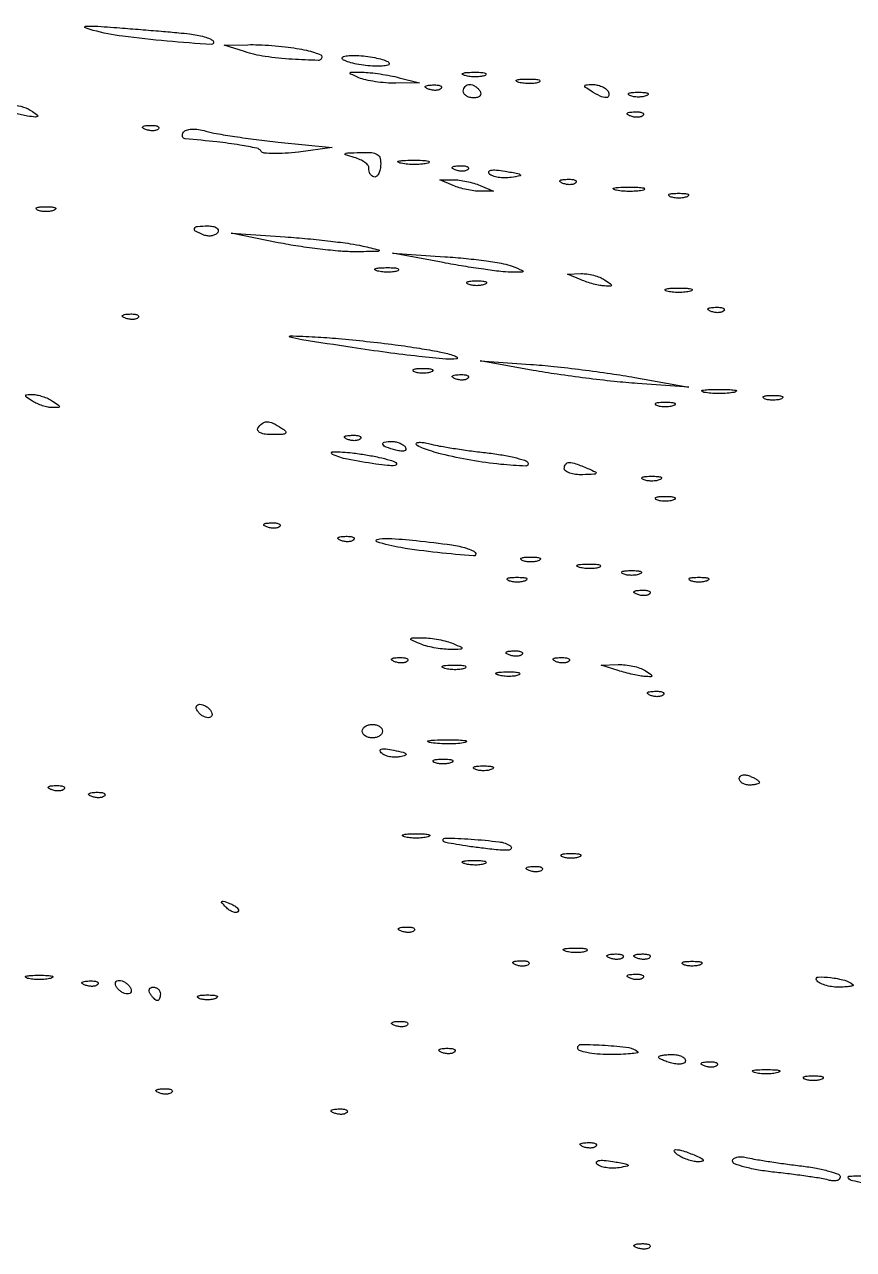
# Model space of a CAD drawing. Extents: x 0 to 1897, y 0 to 3427.
# Drawn here: x 138.8 to 262, y 2595.1 to 2776.9 of the extents above; entities that cross this region are included whole.
import ezdxf

# ---------------------------------------------------------------- set-up
doc = ezdxf.new("R2010")
doc.units = 0
doc.header["$MEASUREMENT"] = 0

msp = doc.modelspace()

# ---------------------------------------------------------------- linework, layer by layer
msp.add_lwpolyline([(0, 3044.890418), (0, 2693.945209, 0.000071), (0.033176, 2460.079717, 0.001354)], format="xyb")
for points in [[(163.32204, 2775.508101, -0.020845), (164.452122, 2775.332459, -0.02378), (165.514257, 2775.068677, -0.023869), (166.384034, 2774.762269, -0.109293), (166.82204, 2774.459932, -0.679151), (166.565345, 2773.92067, -0.005277), (159.993774, 2774.429162, -0.010785), (153.41952, 2775.150906, -0.032547), (149, 2776.028328, -0.036569), (147.856603, 2776.425293, -0.777257), (147.890268, 2776.636712, -0.038849), (149.269685, 2776.655737, -0.002937), (153, 2776.395155, -0.001246), (156.078338, 2776.154224, -0.001282), (159.125849, 2775.900198, -0.001238), (161.766893, 2775.666641, -0.005457)], [(179.25, 2773.358152, -0.015076), (180.687337, 2773.07582, -0.023736), (181.898712, 2772.738515, -0.020259), (182.819511, 2772.392402, -0.300928), (183.000933, 2772.119158, -0.420861), (182.439717, 2771.568851, -0.010988), (178.570932, 2771.735735, -0.020061), (174.570722, 2772.15812, -0.041071), (171.5, 2772.868737), (168.5, 2773.828095), (172, 2773.903042, -0.015516), (173.610436, 2773.887549, -0.008592), (175.573438, 2773.773896, -0.008561), (177.559953, 2773.590344, -0.013639)], [(193, 2771.091395, -0.353706), (192.801461, 2770.845851, -0.032697), (191.971875, 2770.724256, -0.030781), (190.841889, 2770.703209, -0.018327), (189.5, 2770.810207, -0.018272), (188.158637, 2771.016719, -0.028707), (187.028125, 2771.301411, -0.028019), (186.189923, 2771.617025, -0.296959), (186, 2771.908605, -0.353706), (186.198539, 2772.154149, -0.032697), (187.028125, 2772.275744, -0.030781), (188.158111, 2772.296791, -0.018327), (189.5, 2772.189793, -0.018272), (190.841363, 2771.983281, -0.028707), (191.971875, 2771.698589, -0.028019), (192.810077, 2771.382975, -0.296959)], [(194.5, 2769), (197.5, 2768.23663), (194, 2768.1886, -0.021876), (192.513335, 2768.233248, -0.018178), (190.940625, 2768.407137, -0.01856), (189.51031, 2768.672713, -0.046322), (188.5, 2769, -0.005139), (187.271056, 2769.543127, -0.451572), (187.218789, 2769.71448, -0.261832), (187.428963, 2769.831043, -0.003353), (189, 2769.8114, -0.021233), (190.171747, 2769.739047, -0.010586), (191.646875, 2769.553239, -0.010488), (193.168978, 2769.295959, -0.015188)], [(207.269032, 2769.344063, -0.06278), (206.671085, 2769.185595, -0.030339), (205.880008, 2769.127736, -0.029507), (205.036634, 2769.167106, -0.037336), (204.269032, 2769.307009, -0.087174), (203.883358, 2769.48334, -0.597527), (203.900903, 2769.643467, -0.080377), (204.431793, 2769.764444, -0.012823), (205.5, 2769.805051, -0.014395), (206.580113, 2769.787295, -0.052471), (207.257153, 2769.684921, -0.333666), (207.386009, 2769.52287, -0.31318)], [(200.729167, 2767.395833, -0.126455), (200.402231, 2767.202593, -0.060344), (199.916927, 2767.123424, -0.05415), (199.359369, 2767.160852, -0.051402), (198.8125, 2767.316886, -0.054073), (198.395823, 2767.538436, -0.470617), (198.37858, 2767.720685, -0.168741), (198.670344, 2767.862007, -0.018894), (199.416667, 2767.921053, -0.028489), (200.112848, 2767.910055, -0.077125), (200.592839, 2767.799335, -0.208169), (200.77538, 2767.614691, -0.296942)], [(206.5, 2767, -0.139169), (206.607943, 2766.620352, -0.191142), (206.478525, 2766.29375, -0.138808), (206.110654, 2766.073267, -0.066118), (205.559017, 2766, -0.062283), (204.962904, 2766.074545, -0.080552), (204.457961, 2766.29375, -0.097988), (204.120018, 2766.618621, -0.153634), (204, 2767, -0.092995), (204.071618, 2767.381732, -0.096318), (204.276414, 2767.70625, -0.099231), (204.581949, 2767.923444, -0.105429), (204.940983, 2768, -0.089642), (205.346558, 2767.926698, -0.053229), (205.7871, 2767.70625, -0.051032), (206.193797, 2767.382515, -0.06081)], [(215.269032, 2768.344063, -0.06278), (214.671085, 2768.185595, -0.030339), (213.880008, 2768.127736, -0.029507), (213.036634, 2768.167106, -0.037336), (212.269032, 2768.307009, -0.087174), (211.883358, 2768.48334, -0.597527), (211.900903, 2768.643467, -0.080377), (212.431793, 2768.764444, -0.012823), (213.5, 2768.805051, -0.014395), (214.580113, 2768.787295, -0.052471), (215.257153, 2768.684921, -0.333666), (215.386009, 2768.52287, -0.31318)], [(225.5, 2767, -0.175918), (225.633474, 2766.359022, -0.372932), (225.277708, 2766.050802, -0.110887), (224.319161, 2766.266028, -0.03301), (223, 2767, -0.010223), (222.157251, 2767.569384, -0.295079), (222.064256, 2767.800669, -0.343021), (222.238528, 2767.953006, -0.012098), (223.190983, 2767.984687, -0.053738), (223.883651, 2767.916365, -0.049393), (224.566787, 2767.701752, -0.052761), (225.140373, 2767.382022, -0.101161)], [(231.25, 2766.337719, -0.057986), (230.679992, 2766.181385, -0.037979), (230, 2766.12966, -0.037979), (229.320008, 2766.181385, -0.057986), (228.75, 2766.337719, -0.174857), (228.540618, 2766.525001, -0.447206), (228.601562, 2766.693942, -0.078554), (229.10856, 2766.810911, -0.017491), (230, 2766.842105, -0.017491), (230.89144, 2766.810911, -0.078554), (231.398438, 2766.693942, -0.447206), (231.459382, 2766.525001, -0.174857)], [(140, 2763.981889, -0.016395), (140.735501, 2763.462349, -0.4653), (140.746186, 2763.257098, -0.217883), (140.45475, 2763.159634, -0.00808), (139.27577, 2763.304765, -0.023666), (138.37349, 2763.474519, -0.024472), (137.501504, 2763.727362, -0.025124), (136.771931, 2764.019942, -0.088673), (136.359103, 2764.307564, -0.472113), (136.40418, 2764.771865, -0.171926), (137.144671, 2764.961978, -0.059808), (138.648068, 2764.643607, -0.063597)], [(230.729167, 2763.395833, -0.126455), (230.402231, 2763.202593, -0.060344), (229.916927, 2763.123424, -0.05415), (229.359369, 2763.160852, -0.051402), (228.8125, 2763.316886, -0.054073), (228.395823, 2763.538436, -0.470617), (228.37858, 2763.720685, -0.168741), (228.670344, 2763.862007, -0.018894), (229.416667, 2763.921053, -0.028489), (230.112848, 2763.910055, -0.077125), (230.592839, 2763.799335, -0.208169), (230.77538, 2763.614691, -0.296942)], [(158.729167, 2761.395833, -0.126455), (158.402231, 2761.202593, -0.060344), (157.916927, 2761.123424, -0.05415), (157.359369, 2761.160852, -0.051402), (156.8125, 2761.316886, -0.054073), (156.395823, 2761.538436, -0.470617), (156.37858, 2761.720685, -0.168741), (156.670344, 2761.862007, -0.018894), (157.416667, 2761.921053, -0.028489), (158.112848, 2761.910055, -0.077125), (158.592839, 2761.799335, -0.208169), (158.77538, 2761.614691, -0.296942)], [(176.503056, 2759.451959), (184.5, 2758.622662), (179.5, 2757.969957, -0.015042), (177.547719, 2757.774616, -0.021975), (175.820559, 2757.730216, -0.018528), (174.438973, 2757.806686, -0.225787), (173.995521, 2758.070381, 0.195154), (173.314915, 2758.531164, 0.011668), (170.8306, 2758.999515, 0.013612), (167.40774, 2759.467142, 0.005418), (162.690983, 2759.929533, -0.143364), (162.430044, 2760.031243, -0.17201), (162.287787, 2760.251409, -0.12898), (162.295221, 2760.566689, -0.06847), (162.454468, 2760.926327, -0.189273), (162.865553, 2761.234384, -0.056697), (163.653087, 2761.358009, -0.047122), (164.65975, 2761.305877, -0.033359), (165.766541, 2761.066955, 0.026846), (167.313436, 2760.711897, 0.00566), (170.050465, 2760.268449, 0.005915), (173.240533, 2759.827119, 0.005578)], [(191.724136, 2755.987905, -0.042193), (191.603469, 2755.237901, -0.071891), (191.36409, 2754.651197, -0.107801), (191.051063, 2754.312274, -0.23733), (190.711285, 2754.262905, -0.100483), (190.392481, 2754.446307, -0.081603), (190.14237, 2754.752072, -0.079244), (189.997787, 2755.130887, -0.085972), (189.984017, 2755.525, 0.203108), (189.870274, 2755.94551, 0.066124), (189.400393, 2756.404625, 0.053388), (188.683129, 2756.82979, 0.038487), (187.809017, 2757.15032, -0.007168), (186.505675, 2757.537649, -0.589927), (186.471817, 2757.70329, -0.167395), (186.793768, 2757.829926, -0.002945), (188.687851, 2757.90032, -0.02384), (190.361686, 2757.872846, -0.125147), (191.230079, 2757.591722, -0.197951), (191.646741, 2757.005442, -0.075694)], [(198.761659, 2756.31292, -0.041951), (197.934218, 2756.169017, -0.020826), (196.869594, 2756.119272, -0.020511), (195.754739, 2756.159391, -0.028254), (194.761659, 2756.292739, -0.082665), (194.319562, 2756.45659, -0.67161), (194.339362, 2756.605813, -0.053901), (195.071102, 2756.715166, -0.008901), (196.5, 2756.747817, -0.009782), (197.938425, 2756.726931, -0.038992), (198.814362, 2756.62839, -0.417468), (198.916221, 2756.476221, -0.285845)], [(204.729167, 2755.395833, -0.126455), (204.402231, 2755.202593, -0.060344), (203.916927, 2755.123424, -0.05415), (203.359369, 2755.160852, -0.051402), (202.8125, 2755.316886, -0.054073), (202.395823, 2755.538436, -0.470617), (202.37858, 2755.720685, -0.168741), (202.670344, 2755.862007, -0.018894), (203.416667, 2755.921053, -0.028489), (204.112848, 2755.910055, -0.077125), (204.592839, 2755.799335, -0.208169), (204.77538, 2755.614691, -0.296942)], [(211.134665, 2754.202755, -0.039733), (210.161929, 2754.128094, -0.040388), (209.195048, 2754.209069, -0.043618), (208.370767, 2754.420833, -0.112154), (207.853246, 2754.746754, -0.318785), (207.800895, 2755.055065, -0.246244), (208.082665, 2755.264379, -0.063014), (208.9135, 2755.28945, -0.01715), (210.218582, 2755.118838, -0.003467), (212.115594, 2754.790816, -0.152988), (212.468599, 2754.60624, -0.599836), (212.414946, 2754.429798, -0.009743)], [(206.5, 2753), (208.5, 2752.140571), (206.5, 2752.140571, -0.0338), (205.589579, 2752.202185, -0.019125), (204.5, 2752.393028, -0.019025), (203.411309, 2752.670652, -0.02954), (202.5, 2753), (200.5, 2753.859429), (202.5, 2753.859429, -0.0338), (203.410421, 2753.797815, -0.019125), (204.5, 2753.606972, -0.019025), (205.588691, 2753.329348, -0.02954)], [(220.729167, 2753.395833, -0.126455), (220.402231, 2753.202593, -0.060344), (219.916927, 2753.123424, -0.05415), (219.359369, 2753.160852, -0.051402), (218.8125, 2753.316886, -0.054073), (218.395823, 2753.538436, -0.470617), (218.37858, 2753.720685, -0.168741), (218.670344, 2753.862007, -0.018894), (219.416667, 2753.921053, -0.028489), (220.112848, 2753.910055, -0.077125), (220.592839, 2753.799335, -0.208169), (220.77538, 2753.614691, -0.296942)], [(230.761659, 2752.31292, -0.041951), (229.934218, 2752.169017, -0.020826), (228.869594, 2752.119272, -0.020511), (227.754739, 2752.159391, -0.028254), (226.761659, 2752.292739, -0.082665), (226.319562, 2752.45659, -0.67161), (226.339362, 2752.605813, -0.053901), (227.071102, 2752.715166, -0.008901), (228.5, 2752.747817, -0.009782), (229.938425, 2752.726931, -0.038992), (230.814362, 2752.62839, -0.417468), (230.916221, 2752.476221, -0.285845)], [(237.25, 2751.337719, -0.057986), (236.679992, 2751.181385, -0.037979), (236, 2751.12966, -0.037979), (235.320008, 2751.181385, -0.057986), (234.75, 2751.337719, -0.174857), (234.540618, 2751.525001, -0.447206), (234.601562, 2751.693942, -0.078554), (235.10856, 2751.810911, -0.017491), (236, 2751.842105, -0.017491), (236.89144, 2751.810911, -0.078554), (237.398438, 2751.693942, -0.447206), (237.459382, 2751.525001, -0.174857)], [(143.25, 2749.337719, -0.057986), (142.679992, 2749.181385, -0.037979), (142, 2749.12966, -0.037979), (141.320008, 2749.181385, -0.057986), (140.75, 2749.337719, -0.174857), (140.540618, 2749.525001, -0.447206), (140.601562, 2749.693942, -0.078554), (141.10856, 2749.810911, -0.017491), (142, 2749.842105, -0.017491), (142.89144, 2749.810911, -0.078554), (143.398438, 2749.693942, -0.447206), (143.459382, 2749.525001, -0.174857)], [(167.526992, 2746.043674, -0.126981), (167.190464, 2745.720854, -0.081026), (166.678351, 2745.533742, -0.072258), (166.073335, 2745.506898, -0.066719), (165.467975, 2745.650663, -0.027681), (164.230543, 2746.205874, -0.395517), (164.082867, 2746.622791, -0.275668), (164.523001, 2746.936989, -0.020503), (166.059017, 2747, -0.045552), (166.806756, 2746.931736, -0.099152), (167.339579, 2746.719079, -0.177225), (167.57458, 2746.405148, -0.214542)], [(189.058464, 2744.015235, -0.001652), (191.468281, 2743.439291, -0.62218), (191.499007, 2743.301728, -0.167838), (191.210481, 2743.198092, -0.000793), (188, 2743.163814, -0.022517), (185.788682, 2743.243314, -0.008947), (182.765625, 2743.54314, -0.008834), (179.509725, 2743.983444, -0.010974), (176.5, 2744.512581), (169.5, 2745.902257), (177.558464, 2745.364002, -0.006354), (180.896084, 2745.098426, -0.00616), (184.260706, 2744.745772, -0.006098), (187.212362, 2744.363043, -0.022542)], [(211.283928, 2741.018611, -0.002378), (212.807348, 2740.397089, -0.391053), (212.877099, 2740.246251, -0.324526), (212.728689, 2740.137864, -0.00207), (211, 2740.139523, -0.028322), (209.585544, 2740.226947, -0.005413), (207.03125, 2740.558764, -0.005755), (204.054708, 2741.013246, -0.005267), (201, 2741.548819), (193.5, 2742.945364), (201.283928, 2742.427907, -0.008642), (204.426518, 2742.164369, -0.009765), (207.432299, 2741.800475, -0.009091), (209.970406, 2741.395594, -0.051606)], [(194.269032, 2740.344063, -0.06278), (193.671085, 2740.185595, -0.030339), (192.880008, 2740.127736, -0.029507), (192.036634, 2740.167106, -0.037336), (191.269032, 2740.307009, -0.087174), (190.883358, 2740.48334, -0.597527), (190.900903, 2740.643467, -0.080377), (191.431793, 2740.764444, -0.012823), (192.5, 2740.805051, -0.014395), (193.580113, 2740.787295, -0.052471), (194.257153, 2740.684921, -0.333666), (194.386009, 2740.52287, -0.31318)], [(207.25, 2738.337719, -0.057986), (206.679992, 2738.181385, -0.037979), (206, 2738.12966, -0.037979), (205.320008, 2738.181385, -0.057986), (204.75, 2738.337719, -0.174857), (204.540618, 2738.525001, -0.447206), (204.601562, 2738.693942, -0.078554), (205.10856, 2738.810911, -0.017491), (206, 2738.842105, -0.017491), (206.89144, 2738.810911, -0.078554), (207.398438, 2738.693942, -0.447206), (207.459382, 2738.525001, -0.174857)], [(225, 2739, -0.006504), (225.891247, 2738.407458, -0.247646), (226, 2738.20135, -0.411928), (225.87267, 2738.073021, -0.011111), (225, 2738.085598, -0.038039), (224.284166, 2738.166597, -0.016709), (223.353125, 2738.37688, -0.016424), (222.375582, 2738.666878, -0.021159), (221.5, 2739), (219.5, 2739.859429), (221.5, 2739.914402, -0.04208), (222.375422, 2739.864773, -0.028709), (223.353125, 2739.668473, -0.029001), (224.280859, 2739.367678, -0.050598)], [(237.75, 2737.310674, -0.039571), (236.952734, 2737.168469, -0.024357), (236, 2737.122029, -0.024357), (235.047266, 2737.168469, -0.039571), (234.25, 2737.310674, -0.161593), (233.99086, 2737.478988, -0.542911), (234.042187, 2737.633659, -0.052887), (234.748017, 2737.740287, -0.011065), (236, 2737.767997, -0.011065), (237.251983, 2737.740287, -0.052887), (237.957813, 2737.633659, -0.542911), (238.00914, 2737.478988, -0.161593)], [(242.729167, 2734.395833, -0.126455), (242.402231, 2734.202593, -0.060344), (241.916927, 2734.123424, -0.05415), (241.359369, 2734.160852, -0.051402), (240.8125, 2734.316886, -0.054073), (240.395823, 2734.538436, -0.470617), (240.37858, 2734.720685, -0.168741), (240.670344, 2734.862007, -0.018894), (241.416667, 2734.921053, -0.028489), (242.112848, 2734.910055, -0.077125), (242.592839, 2734.799335, -0.208169), (242.77538, 2734.614691, -0.296942)], [(155.729167, 2733.395833, -0.126455), (155.402231, 2733.202593, -0.060344), (154.916927, 2733.123424, -0.05415), (154.359369, 2733.160852, -0.051402), (153.8125, 2733.316886, -0.054073), (153.395823, 2733.538436, -0.470617), (153.37858, 2733.720685, -0.168741), (153.670344, 2733.862007, -0.018894), (154.416667, 2733.921053, -0.028489), (155.112848, 2733.910055, -0.077125), (155.592839, 2733.799335, -0.208169), (155.77538, 2733.614691, -0.296942)], [(197.5, 2728.833477, -0.007714), (200.415089, 2728.315628, -0.022088), (202.415625, 2727.835794, -0.098949), (203.070037, 2727.497733, -0.667409), (203, 2727.254466, -0.051012), (201.401279, 2727.236067, -0.004602), (197.415625, 2727.634488, -0.005941), (192.661218, 2728.211239, -0.004608), (187.5, 2728.948134, -0.000947), (180.037879, 2730.09828, -0.031198), (178.261377, 2730.490316, -0.882531), (178.29133, 2730.682097, -0.005729), (182, 2730.527145, -0.008947), (185.448273, 2730.281527, -0.004958), (189.646875, 2729.86484, -0.004943), (193.89247, 2729.358409, -0.007944)], [(199.25, 2725.337719, -0.057986), (198.679992, 2725.181385, -0.037979), (198, 2725.12966, -0.037979), (197.320008, 2725.181385, -0.057986), (196.75, 2725.337719, -0.174857), (196.540618, 2725.525001, -0.447206), (196.601562, 2725.693942, -0.078554), (197.10856, 2725.810911, -0.017491), (198, 2725.842105, -0.017491), (198.89144, 2725.810911, -0.078554), (199.398438, 2725.693942, -0.447206), (199.459382, 2725.525001, -0.174857)], [(229.5, 2724.494826), (237.5, 2723.063989), (229.896235, 2723.603611, -0.008632), (226.414907, 2723.911156, -0.004879), (222.206556, 2724.397834, -0.004869), (217.970993, 2724.971544, -0.007972), (214.396235, 2725.549583), (206.5, 2726.955933), (214, 2726.440798, -0.009064), (217.448225, 2726.141073, -0.005016), (221.646875, 2725.656676, -0.005), (225.892434, 2725.080483, -0.008023)], [(204.729167, 2724.395833, -0.126455), (204.402231, 2724.202593, -0.060344), (203.916927, 2724.123424, -0.05415), (203.359369, 2724.160852, -0.051402), (202.8125, 2724.316886, -0.054073), (202.395823, 2724.538436, -0.470617), (202.37858, 2724.720685, -0.168741), (202.670344, 2724.862007, -0.018894), (203.416667, 2724.921053, -0.028489), (204.112848, 2724.910055, -0.077125), (204.592839, 2724.799335, -0.208169), (204.77538, 2724.614691, -0.296942)], [(244.25, 2722.294267, -0.029693), (243.225293, 2722.159351, -0.017887), (242, 2722.115502, -0.017887), (240.774707, 2722.159351, -0.029693), (239.75, 2722.294267, -0.142433), (239.439977, 2722.453014, -0.611425), (239.482812, 2722.600334, -0.039503), (240.38851, 2722.701569, -0.008087), (242, 2722.727636, -0.008087), (243.61149, 2722.701569, -0.039503), (244.517188, 2722.600334, -0.611425), (244.560023, 2722.453014, -0.142433)], [(143, 2721, -0.007261), (143.886021, 2720.408994, -0.246842), (144, 2720.192188, -0.399741), (143.866753, 2720.052153, -0.012417), (143, 2720.030626, -0.050718), (142.317242, 2720.10006, -0.027466), (141.5, 2720.315379, -0.027073), (140.684006, 2720.628749, -0.038252), (140, 2721, -0.007261), (139.113979, 2721.591006, -0.246842), (139, 2721.807812, -0.399741), (139.133247, 2721.947847, -0.012417), (140, 2721.969374, -0.050718), (140.682758, 2721.89994, -0.027466), (141.5, 2721.684621, -0.027073), (142.315994, 2721.371251, -0.038252)], [(235.25, 2720.337719, -0.057986), (234.679992, 2720.181385, -0.037979), (234, 2720.12966, -0.037979), (233.320008, 2720.181385, -0.057986), (232.75, 2720.337719, -0.174857), (232.540618, 2720.525001, -0.447206), (232.601562, 2720.693942, -0.078554), (233.10856, 2720.810911, -0.017491), (234, 2720.842105, -0.017491), (234.89144, 2720.810911, -0.078554), (235.398438, 2720.693942, -0.447206), (235.459382, 2720.525001, -0.174857)], [(251.25, 2721.337719, -0.057986), (250.679992, 2721.181385, -0.037979), (250, 2721.12966, -0.037979), (249.320008, 2721.181385, -0.057986), (248.75, 2721.337719, -0.174857), (248.540618, 2721.525001, -0.447206), (248.601562, 2721.693942, -0.078554), (249.10856, 2721.810911, -0.017491), (250, 2721.842105, -0.017491), (250.89144, 2721.810911, -0.078554), (251.398438, 2721.693942, -0.447206), (251.459382, 2721.525001, -0.174857)], [(177, 2717, -0.046037), (177.616325, 2716.515969, -0.464355), (177.600168, 2716.229858, -0.149908), (177.116157, 2716.054644, -0.01107), (175.690983, 2716.015313, -0.031127), (174.616019, 2716.076417, -0.075986), (173.853834, 2716.28793, -0.157247), (173.494373, 2716.612423, -0.27625), (173.5, 2717, -0.088664), (174.118496, 2717.690509, -0.167411), (174.817281, 2717.931224, -0.113655), (175.714104, 2717.724699, -0.030273)], [(188.729167, 2715.395833, -0.126455), (188.402231, 2715.202593, -0.060344), (187.916927, 2715.123424, -0.05415), (187.359369, 2715.160852, -0.051402), (186.8125, 2715.316886, -0.054073), (186.395823, 2715.538436, -0.470617), (186.37858, 2715.720685, -0.168741), (186.670344, 2715.862007, -0.018894), (187.416667, 2715.921053, -0.028489), (188.112848, 2715.910055, -0.077125), (188.592839, 2715.799335, -0.208169), (188.77538, 2715.614691, -0.296942)], [(195.442363, 2714.093259, -0.236417), (195.46851, 2713.80112, -0.238295), (195.250238, 2713.606613, -0.095442), (194.733252, 2713.570513, -0.033809), (194.00138, 2713.70989, -0.020231), (192.524947, 2714.160521, -0.209047), (192.069405, 2714.583925, -0.493596), (192.252137, 2714.912738, -0.036651), (193.440983, 2715, -0.056553), (194.033747, 2714.93274, -0.049897), (194.623294, 2714.733645, -0.052741), (195.122626, 2714.440555, -0.095554)], [(207.28103, 2713.346727, -0.012486), (209.533538, 2713.040988, -0.017716), (211.516789, 2712.648643, -0.013882), (213.109105, 2712.227613, -0.184802), (213.582592, 2711.866363, -0.602717), (213.272842, 2711.339223, -0.013407), (209.566149, 2711.606945, -0.018341), (205.137298, 2712.211173, -0.018163), (200.75, 2713.139843, -0.013597), (199.312782, 2713.540866, -0.021185), (198.101562, 2713.971585, -0.016681), (197.169443, 2714.384925, -0.287568), (197, 2714.655175, -0.359468), (197.14974, 2714.836542, -0.052787), (197.660937, 2714.88009, -0.039965), (198.387152, 2714.806946, -0.022591), (199.25, 2714.609059, 0.023042), (200.483126, 2714.32742, 0.00564), (202.53724, 2713.980765, 0.005766), (204.902746, 2713.636854, 0.005726)], [(194, 2711.866512, -0.3675), (194.09349, 2711.605839, -0.292557), (193.84442, 2711.419788, -0.043055), (192.761925, 2711.434639, -0.01068), (191, 2711.649117, -0.01213), (186.792595, 2712.357285, -0.063023), (184.559282, 2713.089685, -0.803686), (184.650442, 2713.486256, -0.026559), (187.5, 2713.308716, -0.0123), (189.524219, 2713.023609, -0.013455), (191.471875, 2712.646141, -0.012972), (193.115611, 2712.23642, -0.063046)], [(222.5, 2711, -0.009027), (223.656439, 2710.478132, -0.485414), (223.703411, 2710.272912, -0.215481), (223.415213, 2710.127419, -0.004372), (221.75, 2710.070285, -0.034583), (220.696629, 2710.116227, -0.053373), (219.807813, 2710.314396, -0.070412), (219.197844, 2710.62164, -0.24567), (219, 2711, -0.163981), (219.21059, 2711.624848, -0.234317), (219.725732, 2711.880286, -0.087053), (220.71128, 2711.707387, -0.014632)], [(233.25, 2709.337719, -0.057986), (232.679992, 2709.181385, -0.037979), (232, 2709.12966, -0.037979), (231.320008, 2709.181385, -0.057986), (230.75, 2709.337719, -0.174857), (230.540618, 2709.525001, -0.447206), (230.601562, 2709.693942, -0.078554), (231.10856, 2709.810911, -0.017491), (232, 2709.842105, -0.017491), (232.89144, 2709.810911, -0.078554), (233.398438, 2709.693942, -0.447206), (233.459382, 2709.525001, -0.174857)], [(235.25, 2706.337719, -0.057986), (234.679992, 2706.181385, -0.037979), (234, 2706.12966, -0.037979), (233.320008, 2706.181385, -0.057986), (232.75, 2706.337719, -0.174857), (232.540618, 2706.525001, -0.447206), (232.601562, 2706.693942, -0.078554), (233.10856, 2706.810911, -0.017491), (234, 2706.842105, -0.017491), (234.89144, 2706.810911, -0.078554), (235.398438, 2706.693942, -0.447206), (235.459382, 2706.525001, -0.174857)], [(176.729167, 2702.395833, -0.126455), (176.402231, 2702.202593, -0.060344), (175.916927, 2702.123424, -0.05415), (175.359369, 2702.160852, -0.051402), (174.8125, 2702.316886, -0.054073), (174.395823, 2702.538436, -0.470617), (174.37858, 2702.720685, -0.168741), (174.670344, 2702.862007, -0.018894), (175.416667, 2702.921053, -0.028489), (176.112848, 2702.910055, -0.077125), (176.592839, 2702.799335, -0.208169), (176.77538, 2702.614691, -0.296942)], [(187.729167, 2700.395833, -0.126455), (187.402231, 2700.202593, -0.060344), (186.916927, 2700.123424, -0.05415), (186.359369, 2700.160852, -0.051402), (185.8125, 2700.316886, -0.054073), (185.395823, 2700.538436, -0.470617), (185.37858, 2700.720685, -0.168741), (185.670344, 2700.862007, -0.018894), (186.416667, 2700.921053, -0.028489), (187.112848, 2700.910055, -0.077125), (187.592839, 2700.799335, -0.208169), (187.77538, 2700.614691, -0.296942)], [(202.282748, 2699.652694, -0.02075), (203.400662, 2699.450511, -0.023052), (204.458757, 2699.161643, -0.023207), (205.330311, 2698.834568, -0.100301), (205.782748, 2698.52147, -0.689419), (205.540605, 2698.009347, -0.007496), (200.185558, 2698.509035, -0.012435), (194.707254, 2699.241435, -0.041085), (191.172687, 2700.106011, -0.767538), (191.194864, 2700.472216, -0.060531), (192.848908, 2700.605047, -0.016333), (196.990566, 2700.30032, -0.007831)], [(215.25, 2697.337719, -0.057986), (214.679992, 2697.181385, -0.037979), (214, 2697.12966, -0.037979), (213.320008, 2697.181385, -0.057986), (212.75, 2697.337719, -0.174857), (212.540618, 2697.525001, -0.447206), (212.601562, 2697.693942, -0.078554), (213.10856, 2697.810911, -0.017491), (214, 2697.842105, -0.017491), (214.89144, 2697.810911, -0.078554), (215.398438, 2697.693942, -0.447206), (215.459382, 2697.525001, -0.174857)], [(224.269032, 2696.344063, -0.06278), (223.671085, 2696.185595, -0.030339), (222.880008, 2696.127736, -0.029507), (222.036634, 2696.167106, -0.037336), (221.269032, 2696.307009, -0.087174), (220.883358, 2696.48334, -0.597527), (220.900903, 2696.643467, -0.080377), (221.431793, 2696.764444, -0.012823), (222.5, 2696.805051, -0.014395), (223.580113, 2696.787295, -0.052471), (224.257153, 2696.684921, -0.333666), (224.386009, 2696.52287, -0.31318)], [(213.25, 2694.337719, -0.057986), (212.679992, 2694.181385, -0.037979), (212, 2694.12966, -0.037979), (211.320008, 2694.181385, -0.057986), (210.75, 2694.337719, -0.174857), (210.540618, 2694.525001, -0.447206), (210.601562, 2694.693942, -0.078554), (211.10856, 2694.810911, -0.017491), (212, 2694.842105, -0.017491), (212.89144, 2694.810911, -0.078554), (213.398438, 2694.693942, -0.447206), (213.459382, 2694.525001, -0.174857)], [(230.25, 2695.337719, -0.057986), (229.679992, 2695.181385, -0.037979), (229, 2695.12966, -0.037979), (228.320008, 2695.181385, -0.057986), (227.75, 2695.337719, -0.174857), (227.540618, 2695.525001, -0.447206), (227.601562, 2695.693942, -0.078554), (228.10856, 2695.810911, -0.017491), (229, 2695.842105, -0.017491), (229.89144, 2695.810911, -0.078554), (230.398438, 2695.693942, -0.447206), (230.459382, 2695.525001, -0.174857)], [(240.25, 2694.337719, -0.057986), (239.679992, 2694.181385, -0.037979), (239, 2694.12966, -0.037979), (238.320008, 2694.181385, -0.057986), (237.75, 2694.337719, -0.174857), (237.540618, 2694.525001, -0.447206), (237.601562, 2694.693942, -0.078554), (238.10856, 2694.810911, -0.017491), (239, 2694.842105, -0.017491), (239.89144, 2694.810911, -0.078554), (240.398438, 2694.693942, -0.447206), (240.459382, 2694.525001, -0.174857)], [(231.729167, 2692.395833, -0.126455), (231.402231, 2692.202593, -0.060344), (230.916927, 2692.123424, -0.05415), (230.359369, 2692.160852, -0.051402), (229.8125, 2692.316886, -0.054073), (229.395823, 2692.538436, -0.470617), (229.37858, 2692.720685, -0.168741), (229.670344, 2692.862007, -0.018894), (230.416667, 2692.921053, -0.028489), (231.112848, 2692.910055, -0.077125), (231.592839, 2692.799335, -0.208169), (231.77538, 2692.614691, -0.296942)], [(202.5, 2685, -0.005445), (203.731434, 2684.454874, -0.4436), (203.788198, 2684.276513, -0.263255), (203.57483, 2684.151769, -0.003556), (202, 2684.140571, -0.028268), (200.8969, 2684.202985, -0.01892), (199.646875, 2684.393028, -0.01908), (198.445771, 2684.670291, -0.035224), (197.5, 2685, -0.005445), (196.268566, 2685.545126, -0.4436), (196.211802, 2685.723487, -0.263255), (196.42517, 2685.848231, -0.003556), (198, 2685.859429, -0.028268), (199.1031, 2685.797015, -0.01892), (200.353125, 2685.606972, -0.01908), (201.554229, 2685.329709, -0.035224)], [(195.729167, 2682.395833, -0.126455), (195.402231, 2682.202593, -0.060344), (194.916927, 2682.123424, -0.05415), (194.359369, 2682.160852, -0.051402), (193.8125, 2682.316886, -0.054073), (193.395823, 2682.538436, -0.470617), (193.37858, 2682.720685, -0.168741), (193.670344, 2682.862007, -0.018894), (194.416667, 2682.921053, -0.028489), (195.112848, 2682.910055, -0.077125), (195.592839, 2682.799335, -0.208169), (195.77538, 2682.614691, -0.296942)], [(212.729167, 2683.395833, -0.126455), (212.402231, 2683.202593, -0.060344), (211.916927, 2683.123424, -0.05415), (211.359369, 2683.160852, -0.051402), (210.8125, 2683.316886, -0.054073), (210.395823, 2683.538436, -0.470617), (210.37858, 2683.720685, -0.168741), (210.670344, 2683.862007, -0.018894), (211.416667, 2683.921053, -0.028489), (212.112848, 2683.910055, -0.077125), (212.592839, 2683.799335, -0.208169), (212.77538, 2683.614691, -0.296942)], [(219.729167, 2682.395833, -0.126455), (219.402231, 2682.202593, -0.060344), (218.916927, 2682.123424, -0.05415), (218.359369, 2682.160852, -0.051402), (217.8125, 2682.316886, -0.054073), (217.395823, 2682.538436, -0.470617), (217.37858, 2682.720685, -0.168741), (217.670344, 2682.862007, -0.018894), (218.416667, 2682.921053, -0.028489), (219.112848, 2682.910055, -0.077125), (219.592839, 2682.799335, -0.208169), (219.77538, 2682.614691, -0.296942)], [(204.269032, 2681.344063, -0.06278), (203.671085, 2681.185595, -0.030339), (202.880008, 2681.127736, -0.029507), (202.036634, 2681.167106, -0.037336), (201.269032, 2681.307009, -0.087174), (200.883358, 2681.48334, -0.597527), (200.900903, 2681.643467, -0.080377), (201.431793, 2681.764444, -0.012823), (202.5, 2681.805051, -0.014395), (203.580113, 2681.787295, -0.052471), (204.257153, 2681.684921, -0.333666), (204.386009, 2681.52287, -0.31318)], [(212.269032, 2680.344063, -0.06278), (211.671085, 2680.185595, -0.030339), (210.880008, 2680.127736, -0.029507), (210.036634, 2680.167106, -0.037336), (209.269032, 2680.307009, -0.087174), (208.883358, 2680.48334, -0.597527), (208.900903, 2680.643467, -0.080377), (209.431793, 2680.764444, -0.012823), (210.5, 2680.805051, -0.014395), (211.580113, 2680.787295, -0.052471), (212.257153, 2680.684921, -0.333666), (212.386009, 2680.52287, -0.31318)], [(231, 2681, -0.006113), (231.894102, 2680.406567, -0.248061), (232, 2680.206249, -0.41847), (231.875981, 2680.084016, -0.01042), (231, 2680.114993, -0.029653), (230.25325, 2680.201609, -0.010746), (229.20625, 2680.409765, -0.010613), (228.067131, 2680.687282, -0.012436), (227, 2681), (224.5, 2681.80064), (227, 2681.885007, -0.035077), (228.067169, 2681.846154, -0.027814), (229.20625, 2681.659838, -0.028575), (230.24742, 2681.366209, -0.060504)], [(233.729167, 2677.395833, -0.126455), (233.402231, 2677.202593, -0.060344), (232.916927, 2677.123424, -0.05415), (232.359369, 2677.160852, -0.051402), (231.8125, 2677.316886, -0.054073), (231.395823, 2677.538436, -0.470617), (231.37858, 2677.720685, -0.168741), (231.670344, 2677.862007, -0.018894), (232.416667, 2677.921053, -0.028489), (233.112848, 2677.910055, -0.077125), (233.592839, 2677.799335, -0.208169), (233.77538, 2677.614691, -0.296942)], [(166.5, 2675, -0.076764), (166.661825, 2674.617617, -0.154201), (166.642737, 2674.29375, -0.186277), (166.449529, 2674.079239, -0.117858), (166.118034, 2674, -0.085235), (165.689814, 2674.073533, -0.053414), (165.230237, 2674.29375, -0.051777), (164.810561, 2674.617474, -0.064269), (164.5, 2675, -0.076764), (164.338175, 2675.382383, -0.154201), (164.357263, 2675.70625, -0.186277), (164.550471, 2675.920761, -0.117858), (164.881966, 2676, -0.085235), (165.310186, 2675.926467, -0.053414), (165.769763, 2675.70625, -0.051777), (166.189439, 2675.382526, -0.064269)], [(192, 2672, -0.148195), (191.884432, 2671.618646, -0.098894), (191.559375, 2671.29375, -0.082425), (191.073457, 2671.074694, -0.064853), (190.5, 2671, -0.064853), (189.926543, 2671.074694, -0.082425), (189.440625, 2671.29375, -0.098894), (189.115568, 2671.618646, -0.148195), (189, 2672, -0.148195), (189.115568, 2672.381354, -0.098894), (189.440625, 2672.70625, -0.082425), (189.926543, 2672.925306, -0.064853), (190.5, 2673, -0.064853), (191.073457, 2672.925306, -0.082425), (191.559375, 2672.70625, -0.098894), (191.884432, 2672.381354, -0.148195)], [(194.64378, 2668.205893, -0.054376), (193.86184, 2668.127256, -0.048216), (193.048004, 2668.212837, -0.051027), (192.324322, 2668.439155, -0.095372), (191.817958, 2668.782042, -0.181167), (191.65923, 2669.130943, -0.373673), (191.826958, 2669.353092, -0.086287), (192.486201, 2669.377314, -0.016428), (193.674177, 2669.175496, -0.00866), (195.047609, 2668.870603, -0.138278), (195.459395, 2668.639951, -0.550064), (195.410973, 2668.423805, -0.033951)], [(204.26375, 2670.296069, -0.031163), (203.209518, 2670.160023, -0.015827), (201.872547, 2670.114038, -0.015659), (200.485188, 2670.153707, -0.022548), (199.26375, 2670.282419, -0.075924), (198.761725, 2670.438612, -0.720633), (198.780601, 2670.581582, -0.040183), (199.711719, 2670.684722, -0.006817), (201.5, 2670.713986, -0.00738), (203.29708, 2670.692368, -0.030832), (204.374351, 2670.596853, -0.49082), (204.455688, 2670.450815, -0.248898)], [(202.25, 2667.337719, -0.057986), (201.679992, 2667.181385, -0.037979), (201, 2667.12966, -0.037979), (200.320008, 2667.181385, -0.057986), (199.75, 2667.337719, -0.174857), (199.540618, 2667.525001, -0.447206), (199.601562, 2667.693942, -0.078554), (200.10856, 2667.810911, -0.017491), (201, 2667.842105, -0.017491), (201.89144, 2667.810911, -0.078554), (202.398438, 2667.693942, -0.447206), (202.459382, 2667.525001, -0.174857)], [(208.25, 2666.337719, -0.057986), (207.679992, 2666.181385, -0.037979), (207, 2666.12966, -0.037979), (206.320008, 2666.181385, -0.057986), (205.75, 2666.337719, -0.174857), (205.540618, 2666.525001, -0.447206), (205.601562, 2666.693942, -0.078554), (206.10856, 2666.810911, -0.017491), (207, 2666.842105, -0.017491), (207.89144, 2666.810911, -0.078554), (208.398438, 2666.693942, -0.447206), (208.459382, 2666.525001, -0.174857)], [(248, 2664.393011, -0.289661), (247.903916, 2664.241071, -0.046727), (247.559375, 2664.115447, -0.039339), (247.074824, 2664.028469, -0.024748), (246.5, 2664, -0.062722), (245.926468, 2664.07223, -0.08088), (245.440625, 2664.284531, -0.098158), (245.115494, 2664.599211, -0.152681), (245, 2664.968615, -0.184534), (245.122486, 2665.289193, -0.147206), (245.440625, 2665.483616, -0.100118), (245.925634, 2665.511135, -0.055937), (246.5, 2665.361626, -0.02136), (247.074558, 2665.112506, -0.030395), (247.559375, 2664.839659, -0.030693), (247.912889, 2664.579329, -0.222225)], [(144.729167, 2663.395833, -0.126455), (144.402231, 2663.202593, -0.060344), (143.916927, 2663.123424, -0.05415), (143.359369, 2663.160852, -0.051402), (142.8125, 2663.316886, -0.054073), (142.395823, 2663.538436, -0.470617), (142.37858, 2663.720685, -0.168741), (142.670344, 2663.862007, -0.018894), (143.416667, 2663.921053, -0.028489), (144.112848, 2663.910055, -0.077125), (144.592839, 2663.799335, -0.208169), (144.77538, 2663.614691, -0.296942)], [(150.729167, 2662.395833, -0.126455), (150.402231, 2662.202593, -0.060344), (149.916927, 2662.123424, -0.05415), (149.359369, 2662.160852, -0.051402), (148.8125, 2662.316886, -0.054073), (148.395823, 2662.538436, -0.470617), (148.37858, 2662.720685, -0.168741), (148.670344, 2662.862007, -0.018894), (149.416667, 2662.921053, -0.028489), (150.112848, 2662.910055, -0.077125), (150.592839, 2662.799335, -0.208169), (150.77538, 2662.614691, -0.296942)], [(198.75, 2656.310674, -0.039571), (197.952734, 2656.168469, -0.024357), (197, 2656.122029, -0.024357), (196.047266, 2656.168469, -0.039571), (195.25, 2656.310674, -0.161593), (194.99086, 2656.478988, -0.542911), (195.042187, 2656.633659, -0.052887), (195.748017, 2656.740287, -0.011065), (197, 2656.767997, -0.011065), (198.251983, 2656.740287, -0.052887), (198.957813, 2656.633659, -0.542911), (199.00914, 2656.478988, -0.161593)], [(211, 2654.961219, -0.324823), (211.131993, 2654.600625, -0.311108), (210.829591, 2654.350881, -0.04391), (209.496878, 2654.351787, -0.007699), (207, 2654.612, -0.005255), (204.862292, 2654.89093, -0.007757), (202.993229, 2655.184455, -0.004063), (201.425739, 2655.468736, -0.133592), (201.083333, 2655.635468, -0.698084), (201.273061, 2656.12925, -0.013242), (205.15894, 2655.968263, -0.012517), (209.331608, 2655.579423, -0.119009)], [(221.25, 2653.337719, -0.057986), (220.679992, 2653.181385, -0.037979), (220, 2653.12966, -0.037979), (219.320008, 2653.181385, -0.057986), (218.75, 2653.337719, -0.174857), (218.540618, 2653.525001, -0.447206), (218.601562, 2653.693942, -0.078554), (219.10856, 2653.810911, -0.017491), (220, 2653.842105, -0.017491), (220.89144, 2653.810911, -0.078554), (221.398438, 2653.693942, -0.447206), (221.459382, 2653.525001, -0.174857)], [(207.269032, 2652.344063, -0.06278), (206.671085, 2652.185595, -0.030339), (205.880008, 2652.127736, -0.029507), (205.036634, 2652.167106, -0.037336), (204.269032, 2652.307009, -0.087174), (203.883358, 2652.48334, -0.597527), (203.900903, 2652.643467, -0.080377), (204.431793, 2652.764444, -0.012823), (205.5, 2652.805051, -0.014395), (206.580113, 2652.787295, -0.052471), (207.257153, 2652.684921, -0.333666), (207.386009, 2652.52287, -0.31318)], [(215.729167, 2651.395833, -0.126455), (215.402231, 2651.202593, -0.060344), (214.916927, 2651.123424, -0.05415), (214.359369, 2651.160852, -0.051402), (213.8125, 2651.316886, -0.054073), (213.395823, 2651.538436, -0.470617), (213.37858, 2651.720685, -0.168741), (213.670344, 2651.862007, -0.018894), (214.416667, 2651.921053, -0.028489), (215.112848, 2651.910055, -0.077125), (215.592839, 2651.799335, -0.208169), (215.77538, 2651.614691, -0.296942)], [(170.526461, 2645.193128, -0.20742), (170.220211, 2645.072099, -0.082976), (169.768815, 2645.162781, -0.063152), (169.246577, 2645.441312, -0.043285), (168.733333, 2645.875912, -0.011214), (168.106486, 2646.536448, -0.400052), (168.111181, 2646.729672, -0.286372), (168.336218, 2646.78179, -0.008399), (169.293128, 2646.435707, -0.036269), (169.940734, 2646.133723, -0.070189), (170.395085, 2645.789051, -0.120343), (170.59249, 2645.461316, -0.278911)], [(196.729167, 2642.395833, -0.126455), (196.402231, 2642.202593, -0.060344), (195.916927, 2642.123424, -0.05415), (195.359369, 2642.160852, -0.051402), (194.8125, 2642.316886, -0.054073), (194.395823, 2642.538436, -0.470617), (194.37858, 2642.720685, -0.168741), (194.670344, 2642.862007, -0.018894), (195.416667, 2642.921053, -0.028489), (196.112848, 2642.910055, -0.077125), (196.592839, 2642.799335, -0.208169), (196.77538, 2642.614691, -0.296942)], [(222.269032, 2639.344063, -0.06278), (221.671085, 2639.185595, -0.030339), (220.880008, 2639.127736, -0.029507), (220.036634, 2639.167106, -0.037336), (219.269032, 2639.307009, -0.087174), (218.883358, 2639.48334, -0.597527), (218.900903, 2639.643467, -0.080377), (219.431793, 2639.764444, -0.012823), (220.5, 2639.805051, -0.014395), (221.580113, 2639.787295, -0.052471), (222.257153, 2639.684921, -0.333666), (222.386009, 2639.52287, -0.31318)], [(227.729167, 2638.395833, -0.126455), (227.402231, 2638.202593, -0.060344), (226.916927, 2638.123424, -0.05415), (226.359369, 2638.160852, -0.051402), (225.8125, 2638.316886, -0.054073), (225.395823, 2638.538436, -0.470617), (225.37858, 2638.720685, -0.168741), (225.670344, 2638.862007, -0.018894), (226.416667, 2638.921053, -0.028489), (227.112848, 2638.910055, -0.077125), (227.592839, 2638.799335, -0.208169), (227.77538, 2638.614691, -0.296942)], [(231.729167, 2638.395833, -0.126455), (231.402231, 2638.202593, -0.060344), (230.916927, 2638.123424, -0.05415), (230.359369, 2638.160852, -0.051402), (229.8125, 2638.316886, -0.054073), (229.395823, 2638.538436, -0.470617), (229.37858, 2638.720685, -0.168741), (229.670344, 2638.862007, -0.018894), (230.416667, 2638.921053, -0.028489), (231.112848, 2638.910055, -0.077125), (231.592839, 2638.799335, -0.208169), (231.77538, 2638.614691, -0.296942)], [(213.729167, 2637.395833, -0.126455), (213.402231, 2637.202593, -0.060344), (212.916927, 2637.123424, -0.05415), (212.359369, 2637.160852, -0.051402), (211.8125, 2637.316886, -0.054073), (211.395823, 2637.538436, -0.470617), (211.37858, 2637.720685, -0.168741), (211.670344, 2637.862007, -0.018894), (212.416667, 2637.921053, -0.028489), (213.112848, 2637.910055, -0.077125), (213.592839, 2637.799335, -0.208169), (213.77538, 2637.614691, -0.296942)], [(239.25, 2637.337719, -0.057986), (238.679992, 2637.181385, -0.037979), (238, 2637.12966, -0.037979), (237.320008, 2637.181385, -0.057986), (236.75, 2637.337719, -0.174857), (236.540618, 2637.525001, -0.447206), (236.601562, 2637.693942, -0.078554), (237.10856, 2637.810911, -0.017491), (238, 2637.842105, -0.017491), (238.89144, 2637.810911, -0.078554), (239.398438, 2637.693942, -0.447206), (239.459382, 2637.525001, -0.174857)], [(142.75, 2635.310674, -0.039571), (141.952734, 2635.168469, -0.024357), (141, 2635.122029, -0.024357), (140.047266, 2635.168469, -0.039571), (139.25, 2635.310674, -0.161593), (138.99086, 2635.478988, -0.542911), (139.042187, 2635.633659, -0.052887), (139.748017, 2635.740287, -0.011065), (141, 2635.767997, -0.011065), (142.251983, 2635.740287, -0.052887), (142.957813, 2635.633659, -0.542911), (143.00914, 2635.478988, -0.161593)], [(149.729167, 2634.395833, -0.126455), (149.402231, 2634.202593, -0.060344), (148.916927, 2634.123424, -0.05415), (148.359369, 2634.160852, -0.051402), (147.8125, 2634.316886, -0.054073), (147.395823, 2634.538436, -0.470617), (147.37858, 2634.720685, -0.168741), (147.670344, 2634.862007, -0.018894), (148.416667, 2634.921053, -0.028489), (149.112848, 2634.910055, -0.077125), (149.592839, 2634.799335, -0.208169), (149.77538, 2634.614691, -0.296942)], [(154.5, 2634, -0.076764), (154.661825, 2633.617617, -0.154201), (154.642737, 2633.29375, -0.186277), (154.449529, 2633.079239, -0.117858), (154.118034, 2633, -0.085235), (153.689814, 2633.073533, -0.053414), (153.230237, 2633.29375, -0.051777), (152.810561, 2633.617474, -0.064269), (152.5, 2634, -0.076764), (152.338175, 2634.382383, -0.154201), (152.357263, 2634.70625, -0.186277), (152.550471, 2634.920761, -0.117858), (152.881966, 2635, -0.085235), (153.310186, 2634.926467, -0.053414), (153.769763, 2634.70625, -0.051777), (154.189439, 2634.382526, -0.064269)], [(230.729167, 2635.395833, -0.126455), (230.402231, 2635.202593, -0.060344), (229.916927, 2635.123424, -0.05415), (229.359369, 2635.160852, -0.051402), (228.8125, 2635.316886, -0.054073), (228.395823, 2635.538436, -0.470617), (228.37858, 2635.720685, -0.168741), (228.670344, 2635.862007, -0.018894), (229.416667, 2635.921053, -0.028489), (230.112848, 2635.910055, -0.077125), (230.592839, 2635.799335, -0.208169), (230.77538, 2635.614691, -0.296942)], [(261.916667, 2634.359324, -0.574002), (261.891146, 2634.221431, -0.045799), (261.44494, 2634.105551, -0.027691), (260.698181, 2634.025202, -0.012955), (259.725684, 2634, -0.036672), (258.68039, 2634.076769, -0.040789), (257.695207, 2634.305524, -0.044761), (256.902163, 2634.64002, -0.132928), (256.475228, 2635.040082, -0.573318), (256.723568, 2635.508415, -0.041662), (258.53596, 2635.433732, -0.033853), (260.666644, 2635.019228, -0.113436)], [(159, 2633, -0.042167), (158.967655, 2632.617151, -0.061769), (158.870461, 2632.29375, -0.081139), (158.727648, 2632.07446, -0.210953), (158.559017, 2632, -0.151918), (158.34829, 2632.065539, -0.038439), (158.066025, 2632.29375, -0.035638), (157.768994, 2632.617226, -0.029505), (157.5, 2633, -0.082592), (157.343488, 2633.3821, -0.161196), (157.3746, 2633.70625, -0.182303), (157.586039, 2633.921712, -0.108972), (157.940983, 2634, -0.093332), (158.345238, 2633.923877, -0.09642), (158.688914, 2633.70625, -0.099167), (158.918938, 2633.381556, -0.105053)], [(167.25, 2632.337719, -0.057986), (166.679992, 2632.181385, -0.037979), (166, 2632.12966, -0.037979), (165.320008, 2632.181385, -0.057986), (164.75, 2632.337719, -0.174857), (164.540618, 2632.525001, -0.447206), (164.601562, 2632.693942, -0.078554), (165.10856, 2632.810911, -0.017491), (166, 2632.842105, -0.017491), (166.89144, 2632.810911, -0.078554), (167.398438, 2632.693942, -0.447206), (167.459382, 2632.525001, -0.174857)], [(195.729167, 2628.395833, -0.126455), (195.402231, 2628.202593, -0.060344), (194.916927, 2628.123424, -0.05415), (194.359369, 2628.160852, -0.051402), (193.8125, 2628.316886, -0.054073), (193.395823, 2628.538436, -0.470617), (193.37858, 2628.720685, -0.168741), (193.670344, 2628.862007, -0.018894), (194.416667, 2628.921053, -0.028489), (195.112848, 2628.910055, -0.077125), (195.592839, 2628.799335, -0.208169), (195.77538, 2628.614691, -0.296942)], [(202.729167, 2624.395833, -0.126455), (202.402231, 2624.202593, -0.060344), (201.916927, 2624.123424, -0.05415), (201.359369, 2624.160852, -0.051402), (200.8125, 2624.316886, -0.054073), (200.395823, 2624.538436, -0.470617), (200.37858, 2624.720685, -0.168741), (200.670344, 2624.862007, -0.018894), (201.416667, 2624.921053, -0.028489), (202.112848, 2624.910055, -0.077125), (202.592839, 2624.799335, -0.208169), (202.77538, 2624.614691, -0.296942)], [(229.916667, 2624.389822, -0.628823), (229.868467, 2624.236193, -0.013157), (228.840104, 2624.11451, -0.015017), (227.42823, 2624.027662, -0.007851), (225.666667, 2624, -0.01959), (223.877934, 2624.070108, -0.031689), (222.370833, 2624.285112, -0.033429), (221.267514, 2624.592716, -0.318142), (221, 2624.970593, -0.418474), (221.547847, 2625.51054, -0.01263), (225.07634, 2625.370092, -0.016571), (228.571784, 2625.025799, -0.156459)], [(237, 2623.09362, -0.24384), (236.842465, 2622.789795, -0.106581), (236.4125, 2622.607123, -0.070464), (235.766322, 2622.575635, -0.040966), (235, 2622.710251, -0.016817), (234.233613, 2622.938458, -0.025621), (233.5875, 2623.192243, -0.023188), (233.102864, 2623.439563, -0.269386), (233, 2623.616631, -0.326917), (233.109555, 2623.766282, -0.029396), (233.5875, 2623.887385, -0.029316), (234.233356, 2623.972329, -0.018041), (235, 2624, -0.043375), (235.765641, 2623.933456, -0.063112), (236.4125, 2623.733751, -0.082769), (236.850443, 2623.440102, -0.206609)], [(241.729167, 2622.395833, -0.126455), (241.402231, 2622.202593, -0.060344), (240.916927, 2622.123424, -0.05415), (240.359369, 2622.160852, -0.051402), (239.8125, 2622.316886, -0.054073), (239.395823, 2622.538436, -0.470617), (239.37858, 2622.720685, -0.168741), (239.670344, 2622.862007, -0.018894), (240.416667, 2622.921053, -0.028489), (241.112848, 2622.910055, -0.077125), (241.592839, 2622.799335, -0.208169), (241.77538, 2622.614691, -0.296942)], [(250.75, 2621.310674, -0.039571), (249.952734, 2621.168469, -0.024357), (249, 2621.122029, -0.024357), (248.047266, 2621.168469, -0.039571), (247.25, 2621.310674, -0.161593), (246.99086, 2621.478988, -0.542911), (247.042187, 2621.633659, -0.052887), (247.748017, 2621.740287, -0.011065), (249, 2621.767997, -0.011065), (250.251983, 2621.740287, -0.052887), (250.957813, 2621.633659, -0.542911), (251.00914, 2621.478988, -0.161593)], [(257.25, 2620.337719, -0.057986), (256.679992, 2620.181385, -0.037979), (256, 2620.12966, -0.037979), (255.320008, 2620.181385, -0.057986), (254.75, 2620.337719, -0.174857), (254.540618, 2620.525001, -0.447206), (254.601562, 2620.693942, -0.078554), (255.10856, 2620.810911, -0.017491), (256, 2620.842105, -0.017491), (256.89144, 2620.810911, -0.078554), (257.398438, 2620.693942, -0.447206), (257.459382, 2620.525001, -0.174857)], [(160.729167, 2618.395833, -0.126455), (160.402231, 2618.202593, -0.060344), (159.916927, 2618.123424, -0.05415), (159.359369, 2618.160852, -0.051402), (158.8125, 2618.316886, -0.054073), (158.395823, 2618.538436, -0.470617), (158.37858, 2618.720685, -0.168741), (158.670344, 2618.862007, -0.018894), (159.416667, 2618.921053, -0.028489), (160.112848, 2618.910055, -0.077125), (160.592839, 2618.799335, -0.208169), (160.77538, 2618.614691, -0.296942)], [(186.729167, 2615.395833, -0.126455), (186.402231, 2615.202593, -0.060344), (185.916927, 2615.123424, -0.05415), (185.359369, 2615.160852, -0.051402), (184.8125, 2615.316886, -0.054073), (184.395823, 2615.538436, -0.470617), (184.37858, 2615.720685, -0.168741), (184.670344, 2615.862007, -0.018894), (185.416667, 2615.921053, -0.028489), (186.112848, 2615.910055, -0.077125), (186.592839, 2615.799335, -0.208169), (186.77538, 2615.614691, -0.296942)], [(223.729167, 2610.395833, -0.126455), (223.402231, 2610.202593, -0.060344), (222.916927, 2610.123424, -0.05415), (222.359369, 2610.160852, -0.051402), (221.8125, 2610.316886, -0.054073), (221.395823, 2610.538436, -0.470617), (221.37858, 2610.720685, -0.168741), (221.670344, 2610.862007, -0.018894), (222.416667, 2610.921053, -0.028489), (223.112848, 2610.910055, -0.077125), (223.592839, 2610.799335, -0.208169), (223.77538, 2610.614691, -0.296942)], [(238.5, 2609, -0.014925), (239.341871, 2608.608071, -0.152377), (239.615423, 2608.343886, -0.491407), (239.535375, 2608.161267, -0.051935), (239, 2608.085598, -0.053798), (238.317134, 2608.134067, -0.029384), (237.5, 2608.331527, -0.028934), (236.684071, 2608.632796, -0.040566), (236, 2609, -0.095694), (235.381869, 2609.592871, -0.608383), (235.533606, 2609.885992, -0.081911), (236.686554, 2609.695838, -0.019739)], [(227.134665, 2607.202755, -0.039733), (226.161929, 2607.128094, -0.040388), (225.195048, 2607.209069, -0.043618), (224.370767, 2607.420833, -0.112154), (223.853246, 2607.746754, -0.318785), (223.800895, 2608.055065, -0.246244), (224.082665, 2608.264379, -0.063014), (224.9135, 2608.28945, -0.01715), (226.218582, 2608.118838, -0.003467), (228.115594, 2607.790816, -0.152988), (228.468599, 2607.60624, -0.599836), (228.414946, 2607.429798, -0.009743)], [(254.25, 2607.458898, -0.015326), (256.453929, 2607.125882, -0.024371), (258.310938, 2606.69235, -0.021209), (259.718738, 2606.225048, -0.311499), (260, 2605.817389, -0.208657), (259.859475, 2605.495313, -0.123796), (259.485937, 2605.290455, -0.083773), (258.920204, 2605.240462, -0.049256), (258.25, 2605.360653, 0.028222), (257.214585, 2605.591597, 0.004586), (255.178125, 2605.907405, 0.005045), (252.771171, 2606.233327, 0.004421), (250.25, 2606.526228, -0.015003), (247.854354, 2606.856058, -0.023961), (245.835938, 2607.296271, -0.020593), (244.301943, 2607.777233, -0.316414), (244, 2608.206595, -0.241845), (244.176165, 2608.549504, -0.103666), (244.660937, 2608.763117, -0.069517), (245.387961, 2608.813832, -0.041017), (246.25, 2608.682529, 0.016368), (247.480524, 2608.432563, 0.003975), (249.528125, 2608.102694, 0.004072), (251.883594, 2607.762025, 0.004043)], [(267.490694, 2605.015058, -0.332676), (267.459939, 2604.669408, -0.178891), (267.06099, 2604.458813, -0.061636), (266.160244, 2604.451116, -0.018419), (264.799711, 2604.658698, -0.005445), (261.821998, 2605.259617, -0.178891), (261.212514, 2605.645187, -0.607682), (261.356958, 2605.952488, -0.009826), (263.774316, 2606, -0.02931), (265.008611, 2605.927584, -0.035481), (266.147908, 2605.710673, -0.038233), (267.052385, 2605.395298, -0.152489)], [(231.729167, 2595.395833, -0.126455), (231.402231, 2595.202593, -0.060344), (230.916927, 2595.123424, -0.05415), (230.359369, 2595.160852, -0.051402), (229.8125, 2595.316886, -0.054073), (229.395823, 2595.538436, -0.470617), (229.37858, 2595.720685, -0.168741), (229.670344, 2595.862007, -0.018894), (230.416667, 2595.921053, -0.028489), (231.112848, 2595.910055, -0.077125), (231.592839, 2595.799335, -0.208169), (231.77538, 2595.614691, -0.296942)]]:
    msp.add_lwpolyline(points, format="xyb", close=True)

doc.saveas('drawing.dxf')
